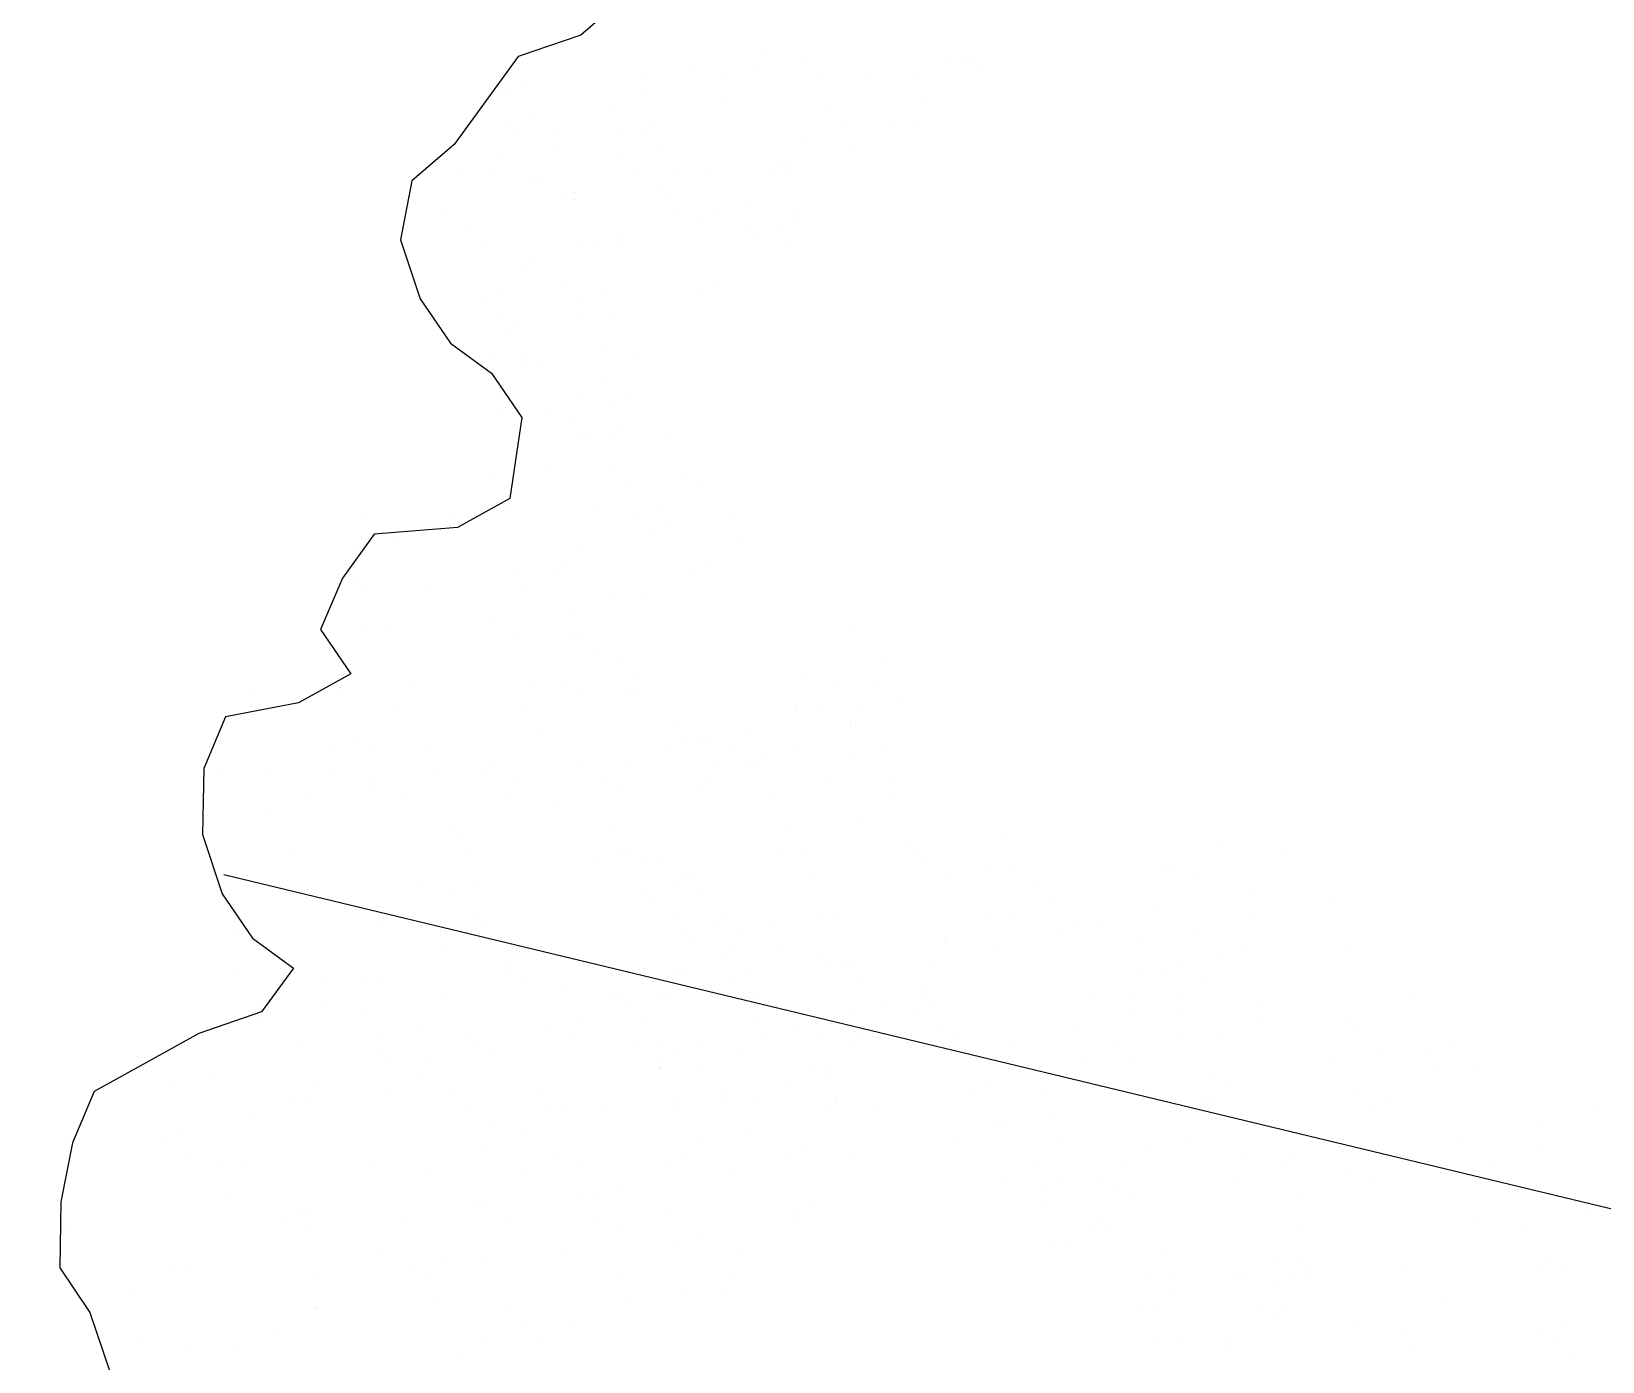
# Model space of a CAD drawing. Extents: x 671027 to 671614, y 802418 to 802669.
# Drawn here: x 671322.935 to 671324.015, y 802468.364 to 802469.279 of the extents above; entities that cross this region are included whole.
import ezdxf

# ---------------------------------------------------------------- set-up
doc = ezdxf.new("R2010")
doc.units = 0
for name, color, linetype in [('drip line', 7, 'Continuous'), ('fetcs malty hade', 8, 'Continuous'), ('ROAD BORDER', 7, 'Continuous'), ('Roads boundry', 7, 'Continuous'), ('shrubs-Gc', 7, 'Continuous')]:
    doc.layers.add(name, color=color, linetype=linetype)
pattern_1 = [(90, (0, 0), (-0.5, 0), [])]

# ---------------------------------------------------------------- blocks, each defined once
blk = doc.blocks.new('wt')
at = {"layer": 'fetcs malty hade', "color": 0}
for p, q in [((-0.15742, 0.86549, -0.01022), (-0.13093, 0.86884, -0.01022)), ((-0.13093, 0.86884, -0.01022), (-0.11182, 0.85861, -0.01022)), ((-0.18048, 0.85836, -0.01022), (-0.15742, 0.86549, -0.01022)), ((-0.14797, 0.86317, -0.01022), (-0.14797, 0.86317, -0.01022)), ((-0.20011, 0.84746, -0.01022), (-0.18048, 0.85836, -0.01022)), ((-0.11182, 0.85861, -0.01022), (-0.0873, 0.85328, -0.01022)), ((-0.21883, 0.80295, -0.01022), (-0.20011, 0.84746, -0.01022)), ((-0.1183, 0.8422, -0.01022), (-0.1183, 0.8422, -0.01022)), ((-0.10014, 0.84051, -0.01022), (-0.10014, 0.84051, -0.01022)), ((-0.12738, 0.82502, -0.01022), (-0.12738, 0.82502, -0.01022)), ((-0.1996, 0.8173, -0.01022), (-0.1996, 0.8173, -0.01022)), ((-0.17846, 0.81986, -0.01022), (-0.17846, 0.81986, -0.01022)), ((-0.12501, 0.81789, -0.01022), (-0.12501, 0.81789, -0.01022)), ((-0.09193, 0.82084, -0.01022), (-0.09193, 0.82084, -0.01022)), ((-0.18145, 0.81561, -0.01022), (-0.18145, 0.81561, -0.01022)), ((-0.17139, 0.81287, -0.01022), (-0.17139, 0.81287, -0.01022)), ((-0.22476, 0.77692, -0.01022), (-0.21883, 0.80295, -0.01022)), ((-0.22001, 0.79953, -0.01022), (-0.22001, 0.79953, -0.01022)), ((-0.20018, 0.79956, -0.01022), (-0.20018, 0.79956, -0.01022)), ((-0.16595, 0.79854, -0.01022), (-0.16595, 0.79854, -0.01022)), ((-0.15196, 0.79938, -0.01022), (-0.15196, 0.79938, -0.01022)), ((-0.09246, 0.8029, -0.01022), (-0.09246, 0.8029, -0.01022)), ((-0.32479, 0.78957, -0.01022), (-0.2983, 0.79291, -0.01022)), ((-0.2983, 0.79291, -0.01022), (-0.27378, 0.78758, -0.01022)), ((-0.34442, 0.77866, -0.01022), (-0.32479, 0.78957, -0.01022)), ((0, 0, -0.01022), (-0.2813, 0.78617, -0.01022)), ((-0.27378, 0.78758, -0.01022), (-0.25467, 0.77735, -0.01022)), ((-0.24097, 0.78688, -0.01022), (-0.24097, 0.78688, -0.01022)), ((-0.18265, 0.78518, -0.01022), (-0.18265, 0.78518, -0.01022)), ((-0.16501, 0.78992, -0.01022), (-0.16501, 0.78992, -0.01022)), ((-0.34693, 0.74885, -0.01022), (-0.34442, 0.77866, -0.01022)), ((-0.32286, 0.78418, -0.01022), (-0.32286, 0.78418, -0.01022)), ((-0.25833, 0.78309, -0.01022), (-0.25833, 0.78309, -0.01022)), ((-0.09691, 0.78467, -0.01022), (-0.09691, 0.78467, -0.01022)), ((-0.26158, 0.77626, -0.01022), (-0.26158, 0.77626, -0.01022)), ((-0.25467, 0.77735, -0.01022), (-0.24097, 0.76223, -0.01022)), ((-0.24097, 0.76223, -0.01022), (-0.22476, 0.77692, -0.01022)), ((-0.22819, 0.77277, -0.01022), (-0.22819, 0.77277, -0.01022)), ((-0.22102, 0.77693, -0.01022), (-0.22102, 0.77693, -0.01022)), ((-0.13924, 0.77711, -0.01022), (-0.13924, 0.77711, -0.01022)), ((-0.35194, 0.76667, -0.01022), (-0.35194, 0.76667, -0.01022)), ((-0.30595, 0.76654, -0.01022), (-0.30595, 0.76654, -0.01022)), ((-0.18769, 0.76735, -0.01022), (-0.18769, 0.76735, -0.01022)), ((-0.14443, 0.77068, -0.01022), (-0.14443, 0.77068, -0.01022)), ((-0.14416, 0.76705, -0.01022), (-0.14416, 0.76705, -0.01022)), ((-0.13533, 0.76895, -0.01022), (-0.13533, 0.76895, -0.01022)), ((-0.11717, 0.76726, -0.01022), (-0.11717, 0.76726, -0.01022)), ((-0.10407, 0.76747, -0.01022), (-0.10407, 0.76747, -0.01022)), ((-0.1036, 0.76771, -0.01022), (-0.1036, 0.76771, -0.01022)), ((-0.32168, 0.76242, -0.01022), (-0.32168, 0.76242, -0.01022)), ((-0.20885, 0.76287, -0.01022), (-0.20885, 0.76287, -0.01022)), ((-0.18799, 0.76158, -0.01022), (-0.18799, 0.76158, -0.01022)), ((-0.28612, 0.75882, -0.01022), (-0.28612, 0.75882, -0.01022)), ((-0.19338, 0.75818, -0.01022), (-0.19338, 0.75818, -0.01022)), ((-0.35628, 0.72659, -0.01022), (-0.34693, 0.74885, -0.01022)), ((-0.30889, 0.74831, -0.01022), (-0.30889, 0.74831, -0.01022)), ((-0.23654, 0.7516, -0.01022), (-0.23654, 0.7516, -0.01022)), ((-0.22653, 0.75071, -0.01022), (-0.22653, 0.75071, -0.01022)), ((-0.3485, 0.74646, -0.01022), (-0.3485, 0.74646, -0.01022)), ((-0.39503, 0.72591, -0.01022), (-0.37539, 0.73682, -0.01022)), ((-0.37539, 0.73682, -0.01022), (-0.35628, 0.72659, -0.01022)), ((-0.36682, 0.73435, -0.01022), (-0.36682, 0.73435, -0.01022)), ((-0.32655, 0.73747, -0.01022), (-0.32655, 0.73747, -0.01022)), ((-0.31658, 0.7391, -0.01022), (-0.31658, 0.7391, -0.01022)), ((-0.22091, 0.73627, -0.01022), (-0.22091, 0.73627, -0.01022)), ((-0.15755, 0.7389, -0.01022), (-0.15755, 0.7389, -0.01022)), ((-0.12264, 0.73919, -0.01022), (-0.12264, 0.73919, -0.01022)), ((-0.35142, 0.73176, -0.01022), (-0.35142, 0.73176, -0.01022)), ((-0.34894, 0.733, -0.01022), (-0.34894, 0.733, -0.01022)), ((-0.2346, 0.73405, -0.01022), (-0.2346, 0.73405, -0.01022)), ((-0.20864, 0.73094, -0.01022), (-0.20864, 0.73094, -0.01022)), ((-0.20434, 0.72981, -0.01022), (-0.20434, 0.72981, -0.01022)), ((-0.19915, 0.72988, -0.01022), (-0.19915, 0.72988, -0.01022)), ((-0.18706, 0.73138, -0.01022), (-0.18706, 0.73138, -0.01022)), ((-0.13522, 0.7283, -0.01022), (-0.13522, 0.7283, -0.01022)), ((-0.41124, 0.71123, -0.01022), (-0.39503, 0.72591, -0.01022)), ((-0.32865, 0.72605, -0.01022), (-0.32865, 0.72605, -0.01022)), ((-0.31377, 0.72336, -0.01022), (-0.31377, 0.72336, -0.01022)), ((-0.31049, 0.72436, -0.01022), (-0.31049, 0.72436, -0.01022)), ((-0.25405, 0.72665, -0.01022), (-0.25405, 0.72665, -0.01022)), ((-0.23223, 0.72693, -0.01022), (-0.23223, 0.72693, -0.01022)), ((-0.11707, 0.72661, -0.01022), (-0.11707, 0.72661, -0.01022)), ((-0.41949, 0.71585, -0.01022), (-0.41949, 0.71585, -0.01022)), ((-0.40687, 0.71904, -0.01022), (-0.40687, 0.71904, -0.01022)), ((-0.3949, 0.72054, -0.01022), (-0.3949, 0.72054, -0.01022)), ((-0.39153, 0.71713, -0.01022), (-0.39153, 0.71713, -0.01022)), ((-0.37506, 0.72057, -0.01022), (-0.37506, 0.72057, -0.01022)), ((-0.32684, 0.72039, -0.01022), (-0.32684, 0.72039, -0.01022)), ((-0.21245, 0.71524, -0.01022), (-0.21245, 0.71524, -0.01022)), ((-0.19155, 0.7157, -0.01022), (-0.19155, 0.7157, -0.01022)), ((-0.15366, 0.71817, -0.01022), (-0.15366, 0.71817, -0.01022)), ((-0.11236, 0.72096, -0.01022), (-0.11236, 0.72096, -0.01022)), ((-0.10356, 0.72038, -0.01022), (-0.10356, 0.72038, -0.01022)), ((-0.41032, 0.67763, -0.01022), (-0.41124, 0.71123, -0.01022)), ((-0.3717, 0.70941, -0.01022), (-0.3717, 0.70941, -0.01022)), ((-0.33989, 0.71093, -0.01022), (-0.33989, 0.71093, -0.01022)), ((-0.30593, 0.71088, -0.01022), (-0.30593, 0.71088, -0.01022)), ((-0.26931, 0.70946, -0.01022), (-0.26931, 0.70946, -0.01022)), ((-0.25764, 0.71135, -0.01022), (-0.25764, 0.71135, -0.01022)), ((-0.19968, 0.71194, -0.01022), (-0.19968, 0.71194, -0.01022)), ((-0.11833, 0.71453, -0.01022), (-0.11833, 0.71453, -0.01022)), ((-0.07719, 0.71133, -0.01022), (-0.07719, 0.71133, -0.01022)), ((-0.18411, 0.70472, -0.01022), (-0.18411, 0.70472, -0.01022)), ((-0.08226, 0.70272, -0.01022), (-0.08226, 0.70272, -0.01022)), ((-0.40671, 0.70174, -0.01022), (-0.40671, 0.70174, -0.01022)), ((-0.35054, 0.70231, -0.01022), (-0.35054, 0.70231, -0.01022)), ((-0.32295, 0.69965, -0.01022), (-0.32295, 0.69965, -0.01022)), ((-0.31412, 0.69812, -0.01022), (-0.31412, 0.69812, -0.01022)), ((-0.24948, 0.70174, -0.01022), (-0.24948, 0.70174, -0.01022)), ((-0.24087, 0.70065, -0.01022), (-0.24087, 0.70065, -0.01022)), ((-0.22247, 0.70172, -0.01022), (-0.22247, 0.70172, -0.01022)), ((-0.17757, 0.69808, -0.01022), (-0.17757, 0.69808, -0.01022)), ((-0.13728, 0.69739, -0.01022), (-0.13728, 0.69739, -0.01022)), ((-0.13716, 0.69949, -0.01022), (-0.13716, 0.69949, -0.01022)), ((-0.11533, 0.69977, -0.01022), (-0.11533, 0.69977, -0.01022)), ((-0.38737, 0.69184, -0.01022), (-0.38737, 0.69184, -0.01022)), ((-0.28987, 0.69422, -0.01022), (-0.28987, 0.69422, -0.01022)), ((-0.28803, 0.69111, -0.01022), (-0.28803, 0.69111, -0.01022)), ((-0.26485, 0.69434, -0.01022), (-0.26485, 0.69434, -0.01022)), ((-0.24669, 0.69265, -0.01022), (-0.24669, 0.69265, -0.01022)), ((-0.20473, 0.6941, -0.01022), (-0.20473, 0.6941, -0.01022)), ((-0.20412, 0.69371, -0.01022), (-0.20412, 0.69371, -0.01022)), ((-0.17133, 0.69061, -0.01022), (-0.17133, 0.69061, -0.01022)), ((-0.16125, 0.6922, -0.01022), (-0.16125, 0.6922, -0.01022)), ((-0.09438, 0.68988, -0.01022), (-0.09438, 0.68988, -0.01022)), ((-0.55107, 0.68092, -0.01022), (-0.528, 0.68805, -0.01022)), ((-0.53301, 0.68451, -0.01022), (-0.53301, 0.68451, -0.01022)), ((-0.528, 0.68805, -0.01022), (-0.50349, 0.68272, -0.01022)), ((-0.27895, 0.68848, -0.01022), (-0.27895, 0.68848, -0.01022)), ((-0.26828, 0.68586, -0.01022), (-0.26828, 0.68586, -0.01022)), ((-0.25389, 0.68592, -0.01022), (-0.25389, 0.68592, -0.01022)), ((-0.24909, 0.68438, -0.01022), (-0.24909, 0.68438, -0.01022)), ((-0.20022, 0.68571, -0.01022), (-0.20022, 0.68571, -0.01022)), ((-0.13187, 0.68668, -0.01022), (-0.13187, 0.68668, -0.01022)), ((-0.0873, 0.68488, -0.01022), (-0.0873, 0.68488, -0.01022)), ((-0.56385, 0.66245, -0.01022), (-0.55107, 0.68092, -0.01022)), ((-0.5078, 0.68188, -0.01022), (-0.5078, 0.68188, -0.01022)), ((-0.50349, 0.68272, -0.01022), (-0.48438, 0.67249, -0.01022)), ((-0.41967, 0.65538, -0.01022), (-0.41032, 0.67763, -0.01022)), ((-0.41506, 0.68057, -0.01022), (-0.41506, 0.68057, -0.01022)), ((-0.3102, 0.67919, -0.01022), (-0.3102, 0.67919, -0.01022)), ((-0.14846, 0.67809, -0.01022), (-0.14846, 0.67809, -0.01022)), ((-0.08234, 0.67932, -0.01022), (-0.08234, 0.67932, -0.01022)), ((-0.55757, 0.67409, -0.01022), (-0.55757, 0.67409, -0.01022)), ((-0.48438, 0.67249, -0.01022), (-0.47068, 0.65736, -0.01022)), ((-0.31479, 0.67468, -0.01022), (-0.31479, 0.67468, -0.01022)), ((-0.23311, 0.67623, -0.01022), (-0.23311, 0.67623, -0.01022)), ((-0.22926, 0.67665, -0.01022), (-0.22926, 0.67665, -0.01022)), ((-0.22622, 0.67186, -0.01022), (-0.22622, 0.67186, -0.01022)), ((-0.16505, 0.67608, -0.01022), (-0.16505, 0.67608, -0.01022)), ((-0.53661, 0.66812, -0.01022), (-0.53661, 0.66812, -0.01022)), ((-0.37049, 0.66669, -0.01022), (-0.37049, 0.66669, -0.01022)), ((-0.30116, 0.66816, -0.01022), (-0.30116, 0.66816, -0.01022)), ((-0.17968, 0.66943, -0.01022), (-0.17968, 0.66943, -0.01022)), ((-0.17459, 0.66566, -0.01022), (-0.17459, 0.66566, -0.01022)), ((-0.15578, 0.66659, -0.01022), (-0.15578, 0.66659, -0.01022)), ((-0.11522, 0.66725, -0.01022), (-0.11522, 0.66725, -0.01022)), ((-0.08723, 0.66655, -0.01022), (-0.08723, 0.66655, -0.01022)), ((-0.59627, 0.63307, -0.01022), (-0.56385, 0.66245, -0.01022)), ((-0.55135, 0.66066, -0.01022), (-0.55135, 0.66066, -0.01022)), ((-0.52994, 0.66073, -0.01022), (-0.52994, 0.66073, -0.01022)), ((-0.50144, 0.65848, -0.01022), (-0.50144, 0.65848, -0.01022)), ((-0.42994, 0.66248, -0.01022), (-0.42994, 0.66248, -0.01022)), ((-0.36558, 0.66035, -0.01022), (-0.36558, 0.66035, -0.01022)), ((-0.33375, 0.65975, -0.01022), (-0.33375, 0.65975, -0.01022)), ((-0.30608, 0.66352, -0.01022), (-0.30608, 0.66352, -0.01022)), ((-0.20639, 0.66413, -0.01022), (-0.20639, 0.66413, -0.01022)), ((-0.17253, 0.66161, -0.01022), (-0.17253, 0.66161, -0.01022)), ((-0.52383, 0.65401, -0.01022), (-0.52383, 0.65401, -0.01022)), ((-0.47754, 0.65521, -0.01022), (-0.47754, 0.65521, -0.01022)), ((-0.47068, 0.65736, -0.01022), (-0.45157, 0.64714, -0.01022)), ((-0.45572, 0.6555, -0.01022), (-0.45572, 0.6555, -0.01022)), ((-0.45157, 0.64714, -0.01022), (-0.41967, 0.65538, -0.01022)), ((-0.41611, 0.65735, -0.01022), (-0.41611, 0.65735, -0.01022)), ((-0.3909, 0.65472, -0.01022), (-0.3909, 0.65472, -0.01022)), ((-0.38352, 0.65195, -0.01022), (-0.38352, 0.65195, -0.01022)), ((-0.34424, 0.65451, -0.01022), (-0.34424, 0.65451, -0.01022)), ((-0.32609, 0.65282, -0.01022), (-0.32609, 0.65282, -0.01022)), ((-0.22039, 0.65554, -0.01022), (-0.22039, 0.65554, -0.01022)), ((-0.20223, 0.65385, -0.01022), (-0.20223, 0.65385, -0.01022)), ((-0.15008, 0.65554, -0.01022), (-0.15008, 0.65554, -0.01022)), ((-0.13615, 0.65705, -0.01022), (-0.13615, 0.65705, -0.01022)), ((-0.13602, 0.65222, -0.01022), (-0.13602, 0.65222, -0.01022)), ((-0.55745, 0.64549, -0.01022), (-0.55745, 0.64549, -0.01022)), ((-0.55027, 0.64952, -0.01022), (-0.55027, 0.64952, -0.01022)), ((-0.50358, 0.64943, -0.01022), (-0.50358, 0.64943, -0.01022)), ((-0.49387, 0.65112, -0.01022), (-0.49387, 0.65112, -0.01022)), ((-0.48542, 0.64774, -0.01022), (-0.48542, 0.64774, -0.01022)), ((-0.29456, 0.64959, -0.01022), (-0.29456, 0.64959, -0.01022)), ((-0.20684, 0.65147, -0.01022), (-0.20684, 0.65147, -0.01022)), ((-0.12728, 0.65124, -0.01022), (-0.12728, 0.65124, -0.01022)), ((-0.58176, 0.64005, -0.01022), (-0.58176, 0.64005, -0.01022)), ((-0.56979, 0.64155, -0.01022), (-0.56979, 0.64155, -0.01022)), ((-0.51051, 0.63964, -0.01022), (-0.51051, 0.63964, -0.01022)), ((-0.48865, 0.64437, -0.01022), (-0.48865, 0.64437, -0.01022)), ((-0.47537, 0.645, -0.01022), (-0.47537, 0.645, -0.01022)), ((-0.47404, 0.64339, -0.01022), (-0.47404, 0.64339, -0.01022)), ((-0.43095, 0.63941, -0.01022), (-0.43095, 0.63941, -0.01022)), ((-0.34182, 0.64309, -0.01022), (-0.34182, 0.64309, -0.01022)), ((-0.1707, 0.64492, -0.01022), (-0.1707, 0.64492, -0.01022)), ((-0.1373, 0.64143, -0.01022), (-0.1373, 0.64143, -0.01022)), ((-0.12248, 0.64132, -0.01022), (-0.12248, 0.64132, -0.01022)), ((-0.1042, 0.64473, -0.01022), (-0.1042, 0.64473, -0.01022)), ((-0.09211, 0.6416, -0.01022), (-0.09211, 0.6416, -0.01022)), ((-0.6022, 0.60704, -0.01022), (-0.59627, 0.63307, -0.01022)), ((-0.56642, 0.63814, -0.01022), (-0.56642, 0.63814, -0.01022)), ((-0.51495, 0.63708, -0.01022), (-0.51495, 0.63708, -0.01022)), ((-0.47176, 0.63751, -0.01022), (-0.47176, 0.63751, -0.01022)), ((-0.45361, 0.63582, -0.01022), (-0.45361, 0.63582, -0.01022)), ((-0.38968, 0.63702, -0.01022), (-0.38968, 0.63702, -0.01022)), ((-0.38738, 0.63862, -0.01022), (-0.38738, 0.63862, -0.01022)), ((-0.37152, 0.63533, -0.01022), (-0.37152, 0.63533, -0.01022)), ((-0.36264, 0.63369, -0.01022), (-0.36264, 0.63369, -0.01022)), ((-0.36127, 0.63569, -0.01022), (-0.36127, 0.63569, -0.01022)), ((-0.33945, 0.63597, -0.01022), (-0.33945, 0.63597, -0.01022)), ((-0.31156, 0.63884, -0.01022), (-0.31156, 0.63884, -0.01022)), ((-0.2717, 0.63707, -0.01022), (-0.2717, 0.63707, -0.01022)), ((-0.21506, 0.6352, -0.01022), (-0.21506, 0.6352, -0.01022)), ((-0.58523, 0.63071, -0.01022), (-0.58523, 0.63071, -0.01022)), ((-0.57283, 0.63008, -0.01022), (-0.57283, 0.63008, -0.01022)), ((-0.54658, 0.63042, -0.01022), (-0.54658, 0.63042, -0.01022)), ((-0.54467, 0.63138, -0.01022), (-0.54467, 0.63138, -0.01022)), ((-0.44989, 0.62685, -0.01022), (-0.44989, 0.62685, -0.01022)), ((-0.39578, 0.62978, -0.01022), (-0.39578, 0.62978, -0.01022)), ((-0.35557, 0.6267, -0.01022), (-0.35557, 0.6267, -0.01022)), ((-0.30169, 0.63064, -0.01022), (-0.30169, 0.63064, -0.01022)), ((-0.28354, 0.62895, -0.01022), (-0.28354, 0.62895, -0.01022)), ((-0.21686, 0.63259, -0.01022), (-0.21686, 0.63259, -0.01022)), ((-0.21078, 0.62942, -0.01022), (-0.21078, 0.62942, -0.01022)), ((-0.19523, 0.62747, -0.01022), (-0.19523, 0.62747, -0.01022)), ((-0.5659, 0.62081, -0.01022), (-0.5659, 0.62081, -0.01022)), ((-0.55719, 0.62295, -0.01022), (-0.55719, 0.62295, -0.01022)), ((-0.53904, 0.62126, -0.01022), (-0.53904, 0.62126, -0.01022)), ((-0.50293, 0.62461, -0.01022), (-0.50293, 0.62461, -0.01022)), ((-0.45898, 0.6234, -0.01022), (-0.45898, 0.6234, -0.01022)), ((-0.44082, 0.62171, -0.01022), (-0.44082, 0.62171, -0.01022)), ((-0.4408, 0.62506, -0.01022), (-0.4408, 0.62506, -0.01022)), ((-0.3069, 0.62097, -0.01022), (-0.3069, 0.62097, -0.01022)), ((-0.29877, 0.62474, -0.01022), (-0.29877, 0.62474, -0.01022)), ((-0.27356, 0.62211, -0.01022), (-0.27356, 0.62211, -0.01022)), ((-0.27348, 0.62621, -0.01022), (-0.27348, 0.62621, -0.01022)), ((-0.22555, 0.62357, -0.01022), (-0.22555, 0.62357, -0.01022)), ((-0.20582, 0.62524, -0.01022), (-0.20582, 0.62524, -0.01022)), ((-0.14565, 0.62026, -0.01022), (-0.14565, 0.62026, -0.01022)), ((-0.12829, 0.62405, -0.01022), (-0.12829, 0.62405, -0.01022)), ((-0.11423, 0.62074, -0.01022), (-0.11423, 0.62074, -0.01022)), ((-0.53935, 0.61633, -0.01022), (-0.53935, 0.61633, -0.01022)), ((-0.53674, 0.61717, -0.01022), (-0.53674, 0.61717, -0.01022)), ((-0.51858, 0.61548, -0.01022), (-0.51858, 0.61548, -0.01022)), ((-0.49705, 0.61732, -0.01022), (-0.49705, 0.61732, -0.01022)), ((-0.48901, 0.61913, -0.01022), (-0.48901, 0.61913, -0.01022)), ((-0.41315, 0.61991, -0.01022), (-0.41315, 0.61991, -0.01022)), ((-0.37653, 0.6185, -0.01022), (-0.37653, 0.6185, -0.01022)), ((-0.34985, 0.61958, -0.01022), (-0.34985, 0.61958, -0.01022)), ((-0.33646, 0.61751, -0.01022), (-0.33646, 0.61751, -0.01022)), ((-0.26988, 0.61872, -0.01022), (-0.26988, 0.61872, -0.01022)), ((-0.2569, 0.61727, -0.01022), (-0.2569, 0.61727, -0.01022)), ((-0.25172, 0.61703, -0.01022), (-0.25172, 0.61703, -0.01022)), ((-0.21555, 0.61722, -0.01022), (-0.21555, 0.61722, -0.01022)), ((-0.21345, 0.6141, -0.01022), (-0.21345, 0.6141, -0.01022)), ((-0.19529, 0.61932, -0.01022), (-0.19529, 0.61932, -0.01022)), ((-0.18779, 0.61823, -0.01022), (-0.18779, 0.61823, -0.01022)), ((-0.1855, 0.61983, -0.01022), (-0.1855, 0.61983, -0.01022)), ((-0.18505, 0.61998, -0.01022), (-0.18505, 0.61998, -0.01022)), ((-0.17065, 0.6156, -0.01022), (-0.17065, 0.6156, -0.01022)), ((-0.16964, 0.61654, -0.01022), (-0.16964, 0.61654, -0.01022)), ((-0.09502, 0.61892, -0.01022), (-0.09502, 0.61892, -0.01022)), ((-0.51691, 0.60945, -0.01022), (-0.51691, 0.60945, -0.01022)), ((-0.49875, 0.60776, -0.01022), (-0.49875, 0.60776, -0.01022)), ((-0.48872, 0.60816, -0.01022), (-0.48872, 0.60816, -0.01022)), ((-0.47713, 0.61153, -0.01022), (-0.47713, 0.61153, -0.01022)), ((-0.46292, 0.61212, -0.01022), (-0.46292, 0.61212, -0.01022)), ((-0.45384, 0.60949, -0.01022), (-0.45384, 0.60949, -0.01022)), ((-0.441, 0.61213, -0.01022), (-0.441, 0.61213, -0.01022)), ((-0.42761, 0.61335, -0.01022), (-0.42761, 0.61335, -0.01022)), ((-0.34279, 0.61259, -0.01022), (-0.34279, 0.61259, -0.01022)), ((-0.33613, 0.61321, -0.01022), (-0.33613, 0.61321, -0.01022)), ((-0.26926, 0.61089, -0.01022), (-0.26926, 0.61089, -0.01022)), ((-0.24438, 0.60853, -0.01022), (-0.24438, 0.60853, -0.01022)), ((-0.22255, 0.60881, -0.01022), (-0.22255, 0.60881, -0.01022)), ((-0.22173, 0.60764, -0.01022), (-0.22173, 0.60764, -0.01022)), ((-0.18948, 0.61176, -0.01022), (-0.18948, 0.61176, -0.01022)), ((-0.15369, 0.60791, -0.01022), (-0.15369, 0.60791, -0.01022)), ((-0.14891, 0.61343, -0.01022), (-0.14891, 0.61343, -0.01022)), ((-0.11551, 0.60994, -0.01022), (-0.11551, 0.60994, -0.01022)), ((-0.62777, 0.5701, -0.01022), (-0.6022, 0.60704, -0.01022)), ((-0.45594, 0.60292, -0.01022), (-0.45594, 0.60292, -0.01022)), ((-0.44317, 0.60687, -0.01022), (-0.44317, 0.60687, -0.01022)), ((-0.42055, 0.60636, -0.01022), (-0.42055, 0.60636, -0.01022)), ((-0.40778, 0.60562, -0.01022), (-0.40778, 0.60562, -0.01022)), ((-0.37511, 0.60672, -0.01022), (-0.37511, 0.60672, -0.01022)), ((-0.31134, 0.60275, -0.01022), (-0.31134, 0.60275, -0.01022)), ((-0.25709, 0.60461, -0.01022), (-0.25709, 0.60461, -0.01022)), ((-0.23894, 0.60292, -0.01022), (-0.23894, 0.60292, -0.01022)), ((-0.23409, 0.60126, -0.01022), (-0.23409, 0.60126, -0.01022)), ((-0.19327, 0.60371, -0.01022), (-0.19327, 0.60371, -0.01022)), ((-0.1825, 0.60521, -0.01022), (-0.1825, 0.60521, -0.01022)), ((-0.09388, 0.60226, -0.01022), (-0.09388, 0.60226, -0.01022)), ((-0.57088, 0.5992, -0.01022), (-0.57088, 0.5992, -0.01022)), ((-0.56075, 0.59558, -0.01022), (-0.56075, 0.59558, -0.01022)), ((-0.55272, 0.59751, -0.01022), (-0.55272, 0.59751, -0.01022)), ((-0.52151, 0.6006, -0.01022), (-0.52151, 0.6006, -0.01022)), ((-0.51624, 0.60034, -0.01022), (-0.51624, 0.60034, -0.01022)), ((-0.47258, 0.5979, -0.01022), (-0.47258, 0.5979, -0.01022)), ((-0.408, 0.59724, -0.01022), (-0.408, 0.59724, -0.01022)), ((-0.40072, 0.59863, -0.01022), (-0.40072, 0.59863, -0.01022)), ((-0.32335, 0.5991, -0.01022), (-0.32335, 0.5991, -0.01022)), ((-0.3167, 0.59669, -0.01022), (-0.3167, 0.59669, -0.01022)), ((-0.26053, 0.60041, -0.01022), (-0.26053, 0.60041, -0.01022)), ((-0.26026, 0.59898, -0.01022), (-0.26026, 0.59898, -0.01022)), ((-0.25334, 0.59702, -0.01022), (-0.25334, 0.59702, -0.01022)), ((-0.17344, 0.59599, -0.01022), (-0.17344, 0.59599, -0.01022)), ((-0.16904, 0.59661, -0.01022), (-0.16904, 0.59661, -0.01022)), ((-0.10865, 0.59641, -0.01022), (-0.10865, 0.59641, -0.01022)), ((-0.09952, 0.59997, -0.01022), (-0.09952, 0.59997, -0.01022)), ((-0.54411, 0.58932, -0.01022), (-0.54411, 0.58932, -0.01022)), ((-0.40111, 0.59287, -0.01022), (-0.40111, 0.59287, -0.01022)), ((-0.31502, 0.59066, -0.01022), (-0.31502, 0.59066, -0.01022)), ((-0.29687, 0.58897, -0.01022), (-0.29687, 0.58897, -0.01022)), ((-0.29625, 0.59275, -0.01022), (-0.29625, 0.59275, -0.01022)), ((-0.24043, 0.59125, -0.01022), (-0.24043, 0.59125, -0.01022)), ((-0.22752, 0.59065, -0.01022), (-0.22752, 0.59065, -0.01022)), ((-0.1409, 0.5938, -0.01022), (-0.1409, 0.5938, -0.01022)), ((-0.58221, 0.58239, -0.01022), (-0.58221, 0.58239, -0.01022)), ((-0.57684, 0.58315, -0.01022), (-0.57684, 0.58315, -0.01022)), ((-0.56156, 0.58529, -0.01022), (-0.56156, 0.58529, -0.01022)), ((-0.4374, 0.58826, -0.01022), (-0.4374, 0.58826, -0.01022)), ((-0.422, 0.58372, -0.01022), (-0.422, 0.58372, -0.01022)), ((-0.38128, 0.58514, -0.01022), (-0.38128, 0.58514, -0.01022)), ((-0.31467, 0.58602, -0.01022), (-0.31467, 0.58602, -0.01022)), ((-0.30442, 0.58548, -0.01022), (-0.30442, 0.58548, -0.01022)), ((-0.24431, 0.586, -0.01022), (-0.24431, 0.586, -0.01022)), ((-0.23742, 0.58229, -0.01022), (-0.23742, 0.58229, -0.01022)), ((-0.23047, 0.5845, -0.01022), (-0.23047, 0.5845, -0.01022)), ((-0.21866, 0.58757, -0.01022), (-0.21866, 0.58757, -0.01022)), ((-0.18956, 0.58836, -0.01022), (-0.18956, 0.58836, -0.01022)), ((-0.16922, 0.58357, -0.01022), (-0.16922, 0.58357, -0.01022)), ((-0.15739, 0.58829, -0.01022), (-0.15739, 0.58829, -0.01022)), ((-0.56406, 0.5807, -0.01022), (-0.56406, 0.5807, -0.01022)), ((-0.55327, 0.58071, -0.01022), (-0.55327, 0.58071, -0.01022)), ((-0.53612, 0.58049, -0.01022), (-0.53612, 0.58049, -0.01022)), ((-0.53511, 0.57902, -0.01022), (-0.53511, 0.57902, -0.01022)), ((-0.41586, 0.57768, -0.01022), (-0.41586, 0.57768, -0.01022)), ((-0.38536, 0.58044, -0.01022), (-0.38536, 0.58044, -0.01022)), ((-0.30873, 0.57819, -0.01022), (-0.30873, 0.57819, -0.01022)), ((-0.21927, 0.5806, -0.01022), (-0.21927, 0.5806, -0.01022)), ((-0.20952, 0.57853, -0.01022), (-0.20952, 0.57853, -0.01022)), ((-0.20569, 0.58106, -0.01022), (-0.20569, 0.58106, -0.01022)), ((-0.19883, 0.57984, -0.01022), (-0.19883, 0.57984, -0.01022)), ((-0.54285, 0.57582, -0.01022), (-0.54285, 0.57582, -0.01022)), ((-0.52639, 0.57566, -0.01022), (-0.52639, 0.57566, -0.01022)), ((-0.31582, 0.5704, -0.01022), (-0.31582, 0.5704, -0.01022)), ((-0.30216, 0.57225, -0.01022), (-0.30216, 0.57225, -0.01022)), ((-0.19445, 0.57559, -0.01022), (-0.19445, 0.57559, -0.01022)), ((-0.14337, 0.57182, -0.01022), (-0.14337, 0.57182, -0.01022)), ((-0.12123, 0.57148, -0.01022), (-0.12123, 0.57148, -0.01022)), ((-0.12, 0.57308, -0.01022), (-0.12, 0.57308, -0.01022)), ((-0.58476, 0.56425, -0.01022), (-0.58476, 0.56425, -0.01022)), ((-0.52333, 0.56639, -0.01022), (-0.52333, 0.56639, -0.01022)), ((-0.49812, 0.56376, -0.01022), (-0.49812, 0.56376, -0.01022)), ((-0.49445, 0.56885, -0.01022), (-0.49445, 0.56885, -0.01022)), ((-0.40417, 0.56799, -0.01022), (-0.40417, 0.56799, -0.01022)), ((-0.39358, 0.56417, -0.01022), (-0.39358, 0.56417, -0.01022)), ((-0.30574, 0.56419, -0.01022), (-0.30574, 0.56419, -0.01022)), ((-0.30113, 0.56781, -0.01022), (-0.30113, 0.56781, -0.01022)), ((-0.28853, 0.56422, -0.01022), (-0.28853, 0.56422, -0.01022)), ((-0.23874, 0.56893, -0.01022), (-0.23874, 0.56893, -0.01022)), ((-0.22771, 0.56504, -0.01022), (-0.22771, 0.56504, -0.01022)), ((-0.19673, 0.56442, -0.01022), (-0.19673, 0.56442, -0.01022)), ((-0.17434, 0.56889, -0.01022), (-0.17434, 0.56889, -0.01022)), ((-0.14725, 0.56513, -0.01022), (-0.14725, 0.56513, -0.01022)), ((-0.12354, 0.56409, -0.01022), (-0.12354, 0.56409, -0.01022)), ((-0.54116, 0.56266, -0.01022), (-0.54116, 0.56266, -0.01022)), ((-0.5247, 0.56188, -0.01022), (-0.5247, 0.56188, -0.01022)), ((-0.27449, 0.55819, -0.01022), (-0.27449, 0.55819, -0.01022)), ((-0.26699, 0.56261, -0.01022), (-0.26699, 0.56261, -0.01022)), ((-0.17891, 0.56014, -0.01022), (-0.17891, 0.56014, -0.01022)), ((-0.58126, 0.55243, -0.01022), (-0.58126, 0.55243, -0.01022)), ((-0.57066, 0.55079, -0.01022), (-0.57066, 0.55079, -0.01022)), ((-0.30682, 0.55302, -0.01022), (-0.30682, 0.55302, -0.01022)), ((-0.26414, 0.55278, -0.01022), (-0.26414, 0.55278, -0.01022)), ((-0.22285, 0.55199, -0.01022), (-0.22285, 0.55199, -0.01022)), ((-0.19254, 0.55541, -0.01022), (-0.19254, 0.55541, -0.01022)), ((-0.17734, 0.55266, -0.01022), (-0.17734, 0.55266, -0.01022)), ((-0.17463, 0.55181, -0.01022), (-0.17463, 0.55181, -0.01022)), ((-0.16348, 0.55112, -0.01022), (-0.16348, 0.55112, -0.01022)), ((-0.16156, 0.55479, -0.01022), (-0.16156, 0.55479, -0.01022)), ((-0.52838, 0.54855, -0.01022), (-0.52838, 0.54855, -0.01022)), ((-0.51643, 0.54737, -0.01022), (-0.51643, 0.54737, -0.01022)), ((-0.51498, 0.54648, -0.01022), (-0.51498, 0.54648, -0.01022)), ((-0.33554, 0.54529, -0.01022), (-0.33554, 0.54529, -0.01022)), ((-0.32417, 0.54923, -0.01022), (-0.32417, 0.54923, -0.01022)), ((-0.32301, 0.54962, -0.01022), (-0.32301, 0.54962, -0.01022)), ((-0.25466, 0.55046, -0.01022), (-0.25466, 0.55046, -0.01022)), ((-0.23932, 0.54855, -0.01022), (-0.23932, 0.54855, -0.01022)), ((-0.21931, 0.54784, -0.01022), (-0.21931, 0.54784, -0.01022)), ((-0.16445, 0.55003, -0.01022), (-0.16445, 0.55003, -0.01022)), ((-0.1406, 0.54572, -0.01022), (-0.1406, 0.54572, -0.01022)), ((-0.32408, 0.54162, -0.01022), (-0.32408, 0.54162, -0.01022)), ((-0.29403, 0.53891, -0.01022), (-0.29403, 0.53891, -0.01022)), ((-0.23731, 0.54164, -0.01022), (-0.23731, 0.54164, -0.01022)), ((-0.21949, 0.54083, -0.01022), (-0.21949, 0.54083, -0.01022)), ((-0.21916, 0.53995, -0.01022), (-0.21916, 0.53995, -0.01022)), ((-0.20006, 0.53949, -0.01022), (-0.20006, 0.53949, -0.01022)), ((-0.19037, 0.53793, -0.01022), (-0.19037, 0.53793, -0.01022)), ((-0.18768, 0.54236, -0.01022), (-0.18768, 0.54236, -0.01022)), ((-0.58631, 0.53459, -0.01022), (-0.58631, 0.53459, -0.01022)), ((-0.58091, 0.53752, -0.01022), (-0.58091, 0.53752, -0.01022)), ((-0.54281, 0.53397, -0.01022), (-0.54281, 0.53397, -0.01022)), ((-0.53868, 0.53727, -0.01022), (-0.53868, 0.53727, -0.01022)), ((-0.51687, 0.53599, -0.01022), (-0.51687, 0.53599, -0.01022)), ((-0.51102, 0.53422, -0.01022), (-0.51102, 0.53422, -0.01022)), ((-0.33276, 0.5326, -0.01022), (-0.33276, 0.5326, -0.01022)), ((-0.21027, 0.53682, -0.01022), (-0.21027, 0.53682, -0.01022)), ((-0.18884, 0.53703, -0.01022), (-0.18884, 0.53703, -0.01022)), ((-0.15869, 0.53505, -0.01022), (-0.15869, 0.53505, -0.01022)), ((-0.54099, 0.52981, -0.01022), (-0.54099, 0.52981, -0.01022)), ((-0.53978, 0.52895, -0.01022), (-0.53978, 0.52895, -0.01022)), ((-0.52283, 0.52813, -0.01022), (-0.52283, 0.52813, -0.01022)), ((-0.52037, 0.52895, -0.01022), (-0.52037, 0.52895, -0.01022)), ((-0.31455, 0.52858, -0.01022), (-0.31455, 0.52858, -0.01022)), ((-0.31335, 0.52875, -0.01022), (-0.31335, 0.52875, -0.01022)), ((-0.30251, 0.52836, -0.01022), (-0.30251, 0.52836, -0.01022)), ((-0.2747, 0.52901, -0.01022), (-0.2747, 0.52901, -0.01022)), ((-0.20224, 0.52796, -0.01022), (-0.20224, 0.52796, -0.01022)), ((-0.55061, 0.52258, -0.01022), (-0.55061, 0.52258, -0.01022)), ((-0.35196, 0.52496, -0.01022), (-0.35196, 0.52496, -0.01022)), ((-0.31997, 0.5234, -0.01022), (-0.31997, 0.5234, -0.01022)), ((-0.58288, 0.51825, -0.01022), (-0.58288, 0.51825, -0.01022)), ((-0.576, 0.51388, -0.01022), (-0.576, 0.51388, -0.01022)), ((-0.32977, 0.51785, -0.01022), (-0.32977, 0.51785, -0.01022)), ((-0.30239, 0.51774, -0.01022), (-0.30239, 0.51774, -0.01022)), ((-0.28972, 0.51425, -0.01022), (-0.28972, 0.51425, -0.01022)), ((-0.28479, 0.51377, -0.01022), (-0.28479, 0.51377, -0.01022)), ((-0.19752, 0.51635, -0.01022), (-0.19752, 0.51635, -0.01022)), ((-0.56316, 0.51196, -0.01022), (-0.56316, 0.51196, -0.01022)), ((-0.3391, 0.51103, -0.01022), (-0.3391, 0.51103, -0.01022)), ((-0.32095, 0.50934, -0.01022), (-0.32095, 0.50934, -0.01022)), ((-0.26451, 0.51162, -0.01022), (-0.26451, 0.51162, -0.01022)), ((-0.26073, 0.50943, -0.01022), (-0.26073, 0.50943, -0.01022)), ((-0.20673, 0.50901, -0.01022), (-0.20673, 0.50901, -0.01022)), ((-0.2011, 0.5113, -0.01022), (-0.2011, 0.5113, -0.01022)), ((-0.20029, 0.50871, -0.01022), (-0.20029, 0.50871, -0.01022)), ((-0.55616, 0.50615, -0.01022), (-0.55616, 0.50615, -0.01022)), ((-0.54532, 0.50365, -0.01022), (-0.54532, 0.50365, -0.01022)), ((-0.25782, 0.50385, -0.01022), (-0.25782, 0.50385, -0.01022)), ((-0.22291, 0.50021, -0.01022), (-0.22291, 0.50021, -0.01022)), ((-0.21587, 0.50544, -0.01022), (-0.21587, 0.50544, -0.01022)), ((-0.18849, 0.50533, -0.01022), (-0.18849, 0.50533, -0.01022)), ((-0.18561, 0.50119, -0.01022), (-0.18561, 0.50119, -0.01022)), ((-0.14331, 0.50348, -0.01022), (-0.14331, 0.50348, -0.01022)), ((-0.25075, 0.49686, -0.01022), (-0.25075, 0.49686, -0.01022)), ((-0.22555, 0.4998, -0.01022), (-0.22555, 0.4998, -0.01022)), ((-0.1605, 0.49515, -0.01022), (-0.1605, 0.49515, -0.01022)), ((-0.57211, 0.49314, -0.01022), (-0.57211, 0.49314, -0.01022)), ((-0.16506, 0.48889, -0.01022), (-0.16506, 0.48889, -0.01022)), ((-0.55227, 0.48541, -0.01022), (-0.55227, 0.48541, -0.01022)), ((-0.23131, 0.48337, -0.01022), (-0.23131, 0.48337, -0.01022)), ((-0.17283, 0.48709, -0.01022), (-0.17283, 0.48709, -0.01022)), ((-0.14762, 0.48446, -0.01022), (-0.14762, 0.48446, -0.01022)), ((-0.1469, 0.4872, -0.01022), (-0.1469, 0.4872, -0.01022)), ((-0.12466, 0.48587, -0.01022), (-0.12466, 0.48587, -0.01022)), ((-0.57259, 0.47516, -0.01022), (-0.57259, 0.47516, -0.01022)), ((-0.55107, 0.47746, -0.01022), (-0.55107, 0.47746, -0.01022)), ((-0.25059, 0.48085, -0.01022), (-0.25059, 0.48085, -0.01022)), ((-0.21731, 0.4806, -0.01022), (-0.21731, 0.4806, -0.01022)), ((-0.18051, 0.47787, -0.01022), (-0.18051, 0.47787, -0.01022)), ((-0.56247, 0.47187, -0.01022), (-0.56247, 0.47187, -0.01022)), ((-0.26305, 0.47139, -0.01022), (-0.26305, 0.47139, -0.01022)), ((-0.24996, 0.47086, -0.01022), (-0.24996, 0.47086, -0.01022)), ((-0.23076, 0.47313, -0.01022), (-0.23076, 0.47313, -0.01022)), ((-0.13162, 0.47262, -0.01022), (-0.13162, 0.47262, -0.01022)), ((-0.12152, 0.472, -0.01022), (-0.12152, 0.472, -0.01022)), ((-0.11346, 0.47093, -0.01022), (-0.11346, 0.47093, -0.01022)), ((-0.09811, 0.47181, -0.01022), (-0.09811, 0.47181, -0.01022)), ((-0.15955, 0.46545, -0.01022), (-0.15955, 0.46545, -0.01022)), ((-0.14944, 0.46617, -0.01022), (-0.14944, 0.46617, -0.01022)), ((-0.13871, 0.46366, -0.01022), (-0.13871, 0.46366, -0.01022)), ((-0.1227, 0.46537, -0.01022), (-0.1227, 0.46537, -0.01022)), ((-0.09815, 0.46433, -0.01022), (-0.09815, 0.46433, -0.01022)), ((-0.57739, 0.46117, -0.01022), (-0.57739, 0.46117, -0.01022)), ((-0.24357, 0.4612, -0.01022), (-0.24357, 0.4612, -0.01022)), ((-0.23718, 0.45675, -0.01022), (-0.23718, 0.45675, -0.01022)), ((-0.57571, 0.45376, -0.01022), (-0.57571, 0.45376, -0.01022)), ((-0.57385, 0.45085, -0.01022), (-0.57385, 0.45085, -0.01022)), ((-0.5715, 0.44966, -0.01022), (-0.5715, 0.44966, -0.01022)), ((-0.22378, 0.45468, -0.01022), (-0.22378, 0.45468, -0.01022)), ((-0.18433, 0.45201, -0.01022), (-0.18433, 0.45201, -0.01022)), ((-0.16986, 0.44965, -0.01022), (-0.16986, 0.44965, -0.01022)), ((-0.1206, 0.45009, -0.01022), (-0.1206, 0.45009, -0.01022)), ((-0.10287, 0.45439, -0.01022), (-0.10287, 0.45439, -0.01022)), ((-0.2263, 0.44737, -0.01022), (-0.2263, 0.44737, -0.01022)), ((-0.19671, 0.44307, -0.01022), (-0.19671, 0.44307, -0.01022)), ((-0.1047, 0.4487, -0.01022), (-0.1047, 0.4487, -0.01022)), ((-0.10244, 0.4484, -0.01022), (-0.10244, 0.4484, -0.01022)), ((-0.2229, 0.43814, -0.01022), (-0.2229, 0.43814, -0.01022)), ((-0.12826, 0.43824, -0.01022), (-0.12826, 0.43824, -0.01022)), ((-0.11705, 0.44232, -0.01022), (-0.11705, 0.44232, -0.01022)), ((-0.06952, 0.43906, -0.01022), (-0.06952, 0.43906, -0.01022)), ((-0.17576, 0.43474, -0.01022), (-0.17576, 0.43474, -0.01022)), ((-0.16817, 0.43059, -0.01022), (-0.16817, 0.43059, -0.01022)), ((-0.11351, 0.43487, -0.01022), (-0.11351, 0.43487, -0.01022)), ((-0.08188, 0.43268, -0.01022), (-0.08188, 0.43268, -0.01022)), ((-0.06806, 0.43248, -0.01022), (-0.06806, 0.43248, -0.01022)), ((-0.05636, 0.43378, -0.01022), (-0.05636, 0.43378, -0.01022)), ((-0.1937, 0.4265, -0.01022), (-0.1937, 0.4265, -0.01022)), ((-0.18773, 0.42851, -0.01022), (-0.18773, 0.42851, -0.01022)), ((-0.13092, 0.4276, -0.01022), (-0.13092, 0.4276, -0.01022)), ((-0.09007, 0.42677, -0.01022), (-0.09007, 0.42677, -0.01022)), ((-0.07834, 0.42524, -0.01022), (-0.07834, 0.42524, -0.01022)), ((-0.07191, 0.42508, -0.01022), (-0.07191, 0.42508, -0.01022)), ((-0.21593, 0.42168, -0.01022), (-0.21593, 0.42168, -0.01022)), ((-0.202, 0.42319, -0.01022), (-0.202, 0.42319, -0.01022)), ((-0.05297, 0.42249, -0.01022), (-0.05297, 0.42249, -0.01022)), ((-0.22642, 0.41432, -0.01022), (-0.22642, 0.41432, -0.01022)), ((-0.20347, 0.41463, -0.01022), (-0.20347, 0.41463, -0.01022)), ((-0.17492, 0.41158, -0.01022), (-0.17492, 0.41158, -0.01022)), ((-0.13436, 0.41224, -0.01022), (-0.13436, 0.41224, -0.01022)), ((-0.24299, 0.40714, -0.01022), (-0.24299, 0.40714, -0.01022)), ((-0.24218, 0.40828, -0.01022), (-0.24218, 0.40828, -0.01022)), ((-0.20314, 0.40757, -0.01022), (-0.20314, 0.40757, -0.01022)), ((-0.19256, 0.40984, -0.01022), (-0.19256, 0.40984, -0.01022)), ((-0.18409, 0.40886, -0.01022), (-0.18409, 0.40886, -0.01022)), ((-0.15899, 0.40009, -0.01022), (-0.15899, 0.40009, -0.01022)), ((-0.14995, 0.40367, -0.01022), (-0.14995, 0.40367, -0.01022)), ((-0.14892, 0.39923, -0.01022), (-0.14892, 0.39923, -0.01022)), ((-0.07681, 0.39934, -0.01022), (-0.07681, 0.39934, -0.01022)), ((-0.05127, 0.40343, -0.01022), (-0.05127, 0.40343, -0.01022)), ((-0.04867, 0.40427, -0.01022), (-0.04867, 0.40427, -0.01022)), ((-0.23977, 0.39614, -0.01022), (-0.23977, 0.39614, -0.01022)), ((-0.21702, 0.39833, -0.01022), (-0.21702, 0.39833, -0.01022)), ((-0.19768, 0.39852, -0.01022), (-0.19768, 0.39852, -0.01022)), ((-0.17379, 0.39366, -0.01022), (-0.17379, 0.39366, -0.01022)), ((-0.11478, 0.39403, -0.01022), (-0.11478, 0.39403, -0.01022)), ((-0.0755, 0.39646, -0.01022), (-0.0755, 0.39646, -0.01022)), ((-0.25089, 0.38612, -0.01022), (-0.25089, 0.38612, -0.01022)), ((-0.20619, 0.38923, -0.01022), (-0.20619, 0.38923, -0.01022)), ((-0.15563, 0.39197, -0.01022), (-0.15563, 0.39197, -0.01022)), ((-0.12382, 0.39046, -0.01022), (-0.12382, 0.39046, -0.01022)), ((-0.06466, 0.38983, -0.01022), (-0.06466, 0.38983, -0.01022)), ((-0.08185, 0.3815, -0.01022), (-0.08185, 0.3815, -0.01022)), ((-0.07065, 0.38341, -0.01022), (-0.07065, 0.38341, -0.01022)), ((-0.06151, 0.38164, -0.01022), (-0.06151, 0.38164, -0.01022)), ((-0.0576, 0.38284, -0.01022), (-0.0576, 0.38284, -0.01022)), ((-0.22991, 0.37441, -0.01022), (-0.22991, 0.37441, -0.01022)), ((-0.22039, 0.3768, -0.01022), (-0.22039, 0.3768, -0.01022)), ((-0.20877, 0.37913, -0.01022), (-0.20877, 0.37913, -0.01022)), ((-0.18333, 0.37671, -0.01022), (-0.18333, 0.37671, -0.01022)), ((-0.17983, 0.37746, -0.01022), (-0.17983, 0.37746, -0.01022)), ((-0.13763, 0.37685, -0.01022), (-0.13763, 0.37685, -0.01022)), ((-0.11948, 0.37516, -0.01022), (-0.11948, 0.37516, -0.01022)), ((-0.07522, 0.37723, -0.01022), (-0.07522, 0.37723, -0.01022)), ((-0.12308, 0.37116, -0.01022), (-0.12308, 0.37116, -0.01022)), ((-0.10493, 0.36947, -0.01022), (-0.10493, 0.36947, -0.01022)), ((-0.09414, 0.36948, -0.01022), (-0.09414, 0.36948, -0.01022)), ((-0.08079, 0.37136, -0.01022), (-0.08079, 0.37136, -0.01022)), ((-0.07598, 0.36779, -0.01022), (-0.07598, 0.36779, -0.01022)), ((-0.07471, 0.3682, -0.01022), (-0.07471, 0.3682, -0.01022)), ((-0.24441, 0.36007, -0.01022), (-0.24441, 0.36007, -0.01022)), ((-0.15786, 0.35015, -0.01022), (-0.15786, 0.35015, -0.01022)), ((-0.05171, 0.35306, -0.01022), (-0.05171, 0.35306, -0.01022)), ((-0.22321, 0.34417, -0.01022), (-0.22321, 0.34417, -0.01022)), ((-0.11302, 0.34725, -0.01022), (-0.11302, 0.34725, -0.01022)), ((-0.20314, 0.33906, -0.01022), (-0.20314, 0.33906, -0.01022)), ((-0.17528, 0.34152, -0.01022), (-0.17528, 0.34152, -0.01022)), ((-0.17216, 0.34005, -0.01022), (-0.17216, 0.34005, -0.01022)), ((-0.14514, 0.34102, -0.01022), (-0.14514, 0.34102, -0.01022)), ((-0.13752, 0.33619, -0.01022), (-0.13752, 0.33619, -0.01022)), ((-0.10852, 0.34085, -0.01022), (-0.10852, 0.34085, -0.01022)), ((-0.16019, 0.33153, -0.01022), (-0.16019, 0.33153, -0.01022)), ((-0.1399, 0.32953, -0.01022), (-0.1399, 0.32953, -0.01022)), ((-0.11937, 0.3345, -0.01022), (-0.11937, 0.3345, -0.01022)), ((-0.11806, 0.32941, -0.01022), (-0.11806, 0.32941, -0.01022)), ((-0.07335, 0.33122, -0.01022), (-0.07335, 0.33122, -0.01022)), ((-0.04782, 0.33232, -0.01022), (-0.04782, 0.33232, -0.01022)), ((-0.04128, 0.33149, -0.01022), (-0.04128, 0.33149, -0.01022)), ((-0.18291, 0.31398, -0.01022), (-0.18291, 0.31398, -0.01022)), ((-0.15849, 0.31247, -0.01022), (-0.15849, 0.31247, -0.01022)), ((-0.05838, 0.31436, -0.01022), (-0.05838, 0.31436, -0.01022)), ((-0.15037, 0.30856, -0.01022), (-0.15037, 0.30856, -0.01022)), ((-0.1208, 0.30403, -0.01022), (-0.1208, 0.30403, -0.01022)), ((-0.16005, 0.30146, -0.01022), (-0.16005, 0.30146, -0.01022)), ((-0.08792, 0.30097, -0.01022), (-0.08792, 0.30097, -0.01022)), ((-0.15096, 0.29142, -0.01022), (-0.15096, 0.29142, -0.01022)), ((-0.11111, 0.29185, -0.01022), (-0.11111, 0.29185, -0.01022)), ((-0.08403, 0.28024, -0.01022), (-0.08403, 0.28024, -0.01022)), ((-0.04115, 0.27986, -0.01022), (-0.04115, 0.27986, -0.01022)), ((-0.10047, 0.27667, -0.01022), (-0.10047, 0.27667, -0.01022)), ((-0.06928, 0.27308, -0.01022), (-0.06928, 0.27308, -0.01022)), ((-0.06669, 0.27576, -0.01022), (-0.06669, 0.27576, -0.01022)), ((-0.03918, 0.2724, -0.01022), (-0.03918, 0.2724, -0.01022)), ((-0.12436, 0.26977, -0.01022), (-0.12436, 0.26977, -0.01022)), ((-0.11455, 0.26969, -0.01022), (-0.11455, 0.26969, -0.01022)), ((-0.09639, 0.268, -0.01022), (-0.09639, 0.268, -0.01022)), ((-0.06617, 0.26674, -0.01022), (-0.06617, 0.26674, -0.01022)), ((-0.04463, 0.2678, -0.01022), (-0.04463, 0.2678, -0.01022)), ((-0.03183, 0.26717, -0.01022), (-0.03183, 0.26717, -0.01022)), ((-0.08643, 0.25568, -0.01022), (-0.08643, 0.25568, -0.01022)), ((-0.12951, 0.24545, -0.01022), (-0.12951, 0.24545, -0.01022))]:
    blk.add_line(p, q, dxfattribs=at)

msp = doc.modelspace()

# ---------------------------------------------------------------- hatches: boundary and pattern name
at = {"layer": 'drip line', "true_color": 0xfecc66, "transparency": 33554585}
h = msp.add_hatch(dxfattribs=at)
h.set_pattern_fill('ANSI31', color=31, scale=4, angle=45)
h.set_pattern_definition(pattern_1)
h.paths.add_polyline_path([(671296.697, 802496.7155, -0.110571), (671302.5117, 802525.6645, -0.131747), (671359.8151, 802473.9818, 0.003779), (671356.9896, 802472.8234, 0.125113), (671304.0231, 802521.4845, 0.098023), (671299.6962, 802496.7816, -0.642268), (671306.9005, 802468.533, 0.080284), (671319.1663, 802451.9765, 0.003771), (671316.6838, 802450.2102, -0.07826), (671304.2359, 802467.1546, -0.356419), (671305.0172, 802470.8682, 0.642268), (671299.1614, 802493.8297, -0.356419)])
h = msp.add_hatch(dxfattribs=at)
h.set_pattern_fill('ANSI31', color=31, scale=4, angle=45)
h.set_pattern_definition(pattern_1)
h.paths.add_polyline_path([(671310.6448, 802467.9151, 0.073431), (671321.6867, 802453.7129, 0.003788), (671319.1663, 802451.9765, -0.080284), (671306.9005, 802468.533, 0.642268), (671299.6962, 802496.7816, -0.098023), (671304.0231, 802521.4845, -0.125113), (671356.9896, 802472.8234, 0.003771), (671354.1879, 802471.625, 0.117953), (671305.6656, 802517.1433, 0.074591), (671302.6873, 802499.1172, -0.551937)])
h = msp.add_hatch(dxfattribs=at)
h.set_pattern_fill('ANSI31', color=31, scale=4, angle=45)
h.set_pattern_definition(pattern_1)
h.paths.add_polyline_path([(671354.1879, 802471.625, 0.003764), (671351.4099, 802470.387, 0.110134), (671307.4761, 802512.5955, 0.049505), (671305.7549, 802501.1532, -0.485751), (671314.3128, 802467.5969, 0.067375), (671324.2473, 802455.4202, 0.003809), (671321.6867, 802453.7129, -0.073431), (671310.6448, 802467.9151, 0.551937), (671302.6873, 802499.1172, -0.074591), (671305.6656, 802517.1433, -0.117953)])
at = {"layer": 'shrubs-Gc'}
h = msp.add_hatch(dxfattribs=at)
h.set_pattern_fill('AR-SAND', color=219, scale=0.01125)
h.paths.add_polyline_path([(671296.697, 802496.7155, -0.110571), (671302.5117, 802525.6645, -0.131747), (671359.8151, 802473.9818, 0.003779), (671356.9896, 802472.8234, 0.125113), (671304.0231, 802521.4845, 0.098023), (671299.6962, 802496.7816, -0.642268), (671306.9005, 802468.533, 0.080284), (671319.1663, 802451.9765, 0.003771), (671316.6838, 802450.2102, -0.07826), (671304.2359, 802467.1546, -0.356419), (671305.0172, 802470.8682, 0.642268), (671299.1614, 802493.8297, -0.356419)])
h = msp.add_hatch(dxfattribs=at)
h.set_pattern_fill('ANSI37', color=74, scale=0.2)
h.paths.add_polyline_path([(671310.6448, 802467.9151, 0.073431), (671321.6867, 802453.7129, 0.003788), (671319.1663, 802451.9765, -0.080284), (671306.9005, 802468.533, 0.642268), (671299.6962, 802496.7816, -0.098023), (671304.0231, 802521.4845, -0.125113), (671356.9896, 802472.8234, 0.003771), (671354.1879, 802471.625, 0.117953), (671305.6656, 802517.1433, 0.074591), (671302.6873, 802499.1172, -0.551937)])
at = {"layer": 'shrubs-Gc', "linetype": 'ByBlock'}
h = msp.add_hatch(dxfattribs=at)
h.set_pattern_fill('DOLMIT', color=240, scale=0.1)
h.paths.add_polyline_path([(671354.1879, 802471.625, 0.003764), (671351.4099, 802470.387, 0.110134), (671307.4761, 802512.5955, 0.049505), (671305.7549, 802501.1532, -0.485751), (671314.3128, 802467.5969, 0.067375), (671324.2473, 802455.4202, 0.003809), (671321.6867, 802453.7129, -0.073431), (671310.6448, 802467.9151, 0.551937), (671302.6873, 802499.1172, -0.074591), (671305.6656, 802517.1433, -0.117953)])

# ---------------------------------------------------------------- linework, layer by layer
at = {"layer": 'ROAD BORDER'}
msp.add_arc((671435.0252, 802286.5053), 202, 84.948782, 135.551631, dxfattribs=at)
at = {"layer": 'ROAD BORDER', "color": 0}
msp.add_arc((671435.0281, 802286.4486), 199.75, 84.957762, 135.56061, dxfattribs=at)
msp.add_arc((671435.0281, 802286.4486), 199.75, 84.957762, 135.56061, dxfattribs=at)
at = {"layer": 'Roads boundry', "color": 3}
msp.add_lwpolyline([(671248.591, 802451.9877, -0.061033), (671300.2366, 802580.0589, -0.480427), (671399.3167, 802596.5002), (671471.7579, 802531.1959, -0.720128), (671452.8187, 802487.7242, 0.224449), (671290.8347, 802427.9603, -0.764766), (671248.5694, 802451.907)], format="xyb", close=True, dxfattribs=at)
at = {"layer": 'Roads boundry'}
for centre in [(671435.0281, 802286.4486), (671435.0281, 802286.4486), (671435.0282, 802286.4486), (671435.0282, 802286.4486)]:
    msp.add_arc(centre, 199.75, 84.957762, 135.56061, dxfattribs=at)

# ---------------------------------------------------------------- block references
at = {"layer": 'fetcs malty hade', "color": 25, "extrusion": (-7.86955e-19, 6.98472e-18, -1), "xscale": 1.707703064039133, "yscale": 1.707703064039133, "zscale": -1.707703064039134, "rotation": 263.8587921530014}
msp.add_blockref('wt', (-671324.4532, 802468.3649, -0.0174), dxfattribs=at)

doc.saveas('drawing.dxf')
